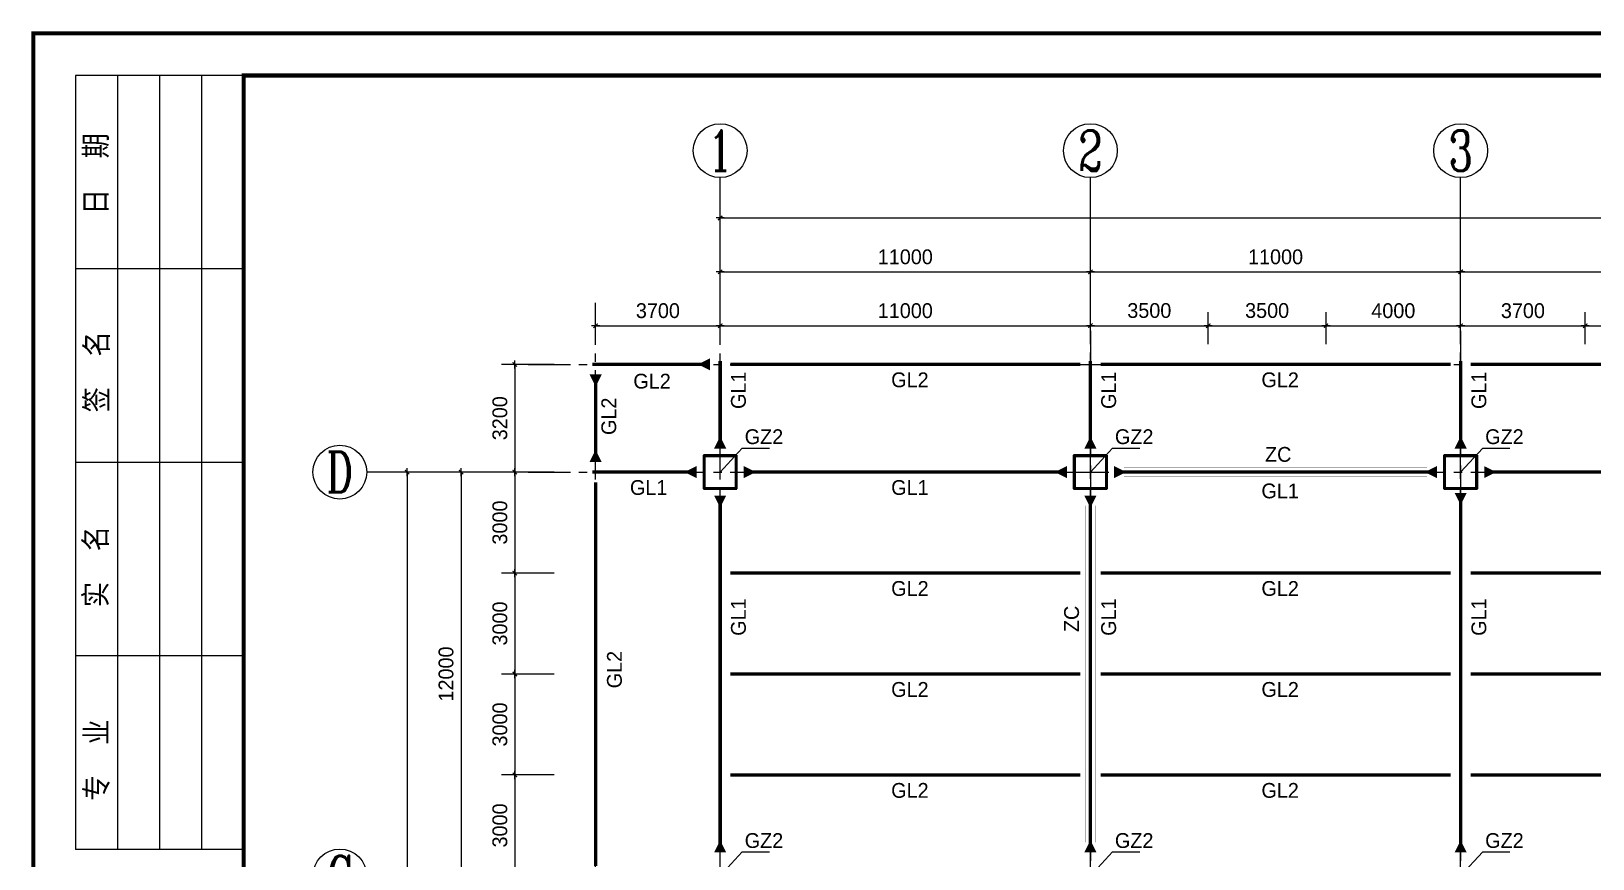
# Model space of a CAD drawing. Extents: x 31132 to 885236, y 345273 to 1212165.
# Drawn here: x 166132 to 189329, y 556248 to 568543 of the extents above; entities that cross this region are included whole.
import ezdxf
from ezdxf.enums import TextEntityAlignment as Align

# ---------------------------------------------------------------- set-up
doc = ezdxf.new("R2010")
doc.units = 0
doc.header["$LTSCALE"] = 1000
doc.linetypes.add('2', pattern=[30, 9, -6, 9, -6])
doc.linetypes.add('CENTER', pattern=[2, 1.25, -0.25, 0.25, -0.25])
doc.layers.get('0').update_dxf_attribs({"linetype": 'CONTINUOUS'})
doc.layers.get('Defpoints').update_dxf_attribs({"linetype": 'CONTINUOUS'})
for name, color, linetype in [('AXIS', 253, 'CENTER'), ('AXIS_NUM', 7, 'CONTINUOUS'), ('TEXT', 7, 'CONTINUOUS'), ('TK', 4, 'CONTINUOUS'), ('TQ', 7, 'CONTINUOUS'), ('实线', 7, 'CONTINUOUS'), ('支撑构件', 6, '2'), ('文字说明', 7, 'CONTINUOUS'), ('详图', 9, 'CONTINUOUS'), ('轴线标注', 7, 'CONTINUOUS'), ('钢柱', 2, 'CONTINUOUS')]:
    doc.layers.add(name, color=color, linetype=linetype)
doc.styles.add('STYLE1', font='')
doc.styles.add('TSSD_Axis', font='complex.shx', dxfattribs={"width": 0.7, "bigfont": 'hztxt.shx'})
doc.styles.add('TSSD_Norm', font='tssdeng.shx', dxfattribs={"bigfont": 'hztxt.shx'})
doc.styles.get('STYLE1').set_extended_font_data('Structure Fonts')
doc.dimstyles.new('副本 DIM200', dxfattribs={"dimtxt": 220, "dimasz": 0.3, "dimexe": 200, "dimexo": 200, "dimgap": 100, "dimtad": 1, "dimdec": 0, "dimlfac": 2, "dimzin": 0, "dimdsep": 46, "dimtxsty": 'STYLE1', "dimblk": 'Studio2', "dimcen": 0, "dimdle": 200, "dimclrd": 6, "dimclre": 6, "dimclrt": 7, "dimazin": 0, "dimtfac": 1, "dimtdec": 0, "dimtix": 1, "dimtmove": 2, "dimatfit": 3, "dimldrblk": 'Studio2', "dimfxl": 200, "dimtolj": 1, "dimtzin": 0, "dimarcsym": 0})

# ---------------------------------------------------------------- blocks, each defined once
blk = doc.blocks.new('Studio2')
blk.add_line((-200, 0), (200, 0))
blk.add_lwpolyline([(-106, -106, 60, 60, 0), (106, 106, 100, 100, 0)], format="xyseb")
blk = doc.blocks.new('*D1993')
at = {"layer": 'Defpoints', "color": 0, "transparency": 16777216}
for p in [(174100, 563593), (173316, 561993), (174100, 561993)]:
    blk.add_point(p, dxfattribs=at)
at = {"layer": '轴线标注', "color": 6, "lineweight": -2, "transparency": 16777216}
for p, q in [((173900, 563593), (173116, 563593)), ((173316, 563593), (173316, 561993)), ((173900, 561993), (173116, 561993))]:
    blk.add_line(p, q, dxfattribs=at)
at = {"layer": '轴线标注', "color": 6, "lineweight": -2, "transparency": 16777216, "xscale": 0.3, "yscale": 0.3, "zscale": 0.3}
for p, rotation in [((173316, 563593), 90), ((173316, 561993), 270)]:
    blk.add_blockref('Studio2', p, dxfattribs=dict(at, rotation=rotation))
at = {"layer": '轴线标注', "color": 7, "transparency": 16777216, "insert": (173094, 562793), "char_height": 220, "attachment_point": 5, "rotation": 90, "style": 'STYLE1'}
blk.add_mtext('\\A1;3200', dxfattribs=at)
blk = doc.blocks.new('*D1994')
at = {"layer": 'Defpoints', "color": 0, "transparency": 16777216}
for p in [(174100, 561993), (173316, 560493), (174100, 560493)]:
    blk.add_point(p, dxfattribs=at)
at = {"layer": '轴线标注', "color": 6, "lineweight": -2, "transparency": 16777216}
for p, q in [((173900, 561993), (173116, 561993)), ((173316, 561993), (173316, 560493)), ((173900, 560493), (173116, 560493))]:
    blk.add_line(p, q, dxfattribs=at)
at = {"layer": '轴线标注', "color": 6, "lineweight": -2, "transparency": 16777216, "xscale": 0.3, "yscale": 0.3, "zscale": 0.3}
for p, rotation in [((173316, 561993), 90), ((173316, 560493), 270)]:
    blk.add_blockref('Studio2', p, dxfattribs=dict(at, rotation=rotation))
at = {"layer": '轴线标注', "color": 7, "transparency": 16777216, "insert": (173094, 561243), "char_height": 220, "attachment_point": 5, "rotation": 90, "style": 'STYLE1'}
blk.add_mtext('\\A1;3000', dxfattribs=at)
blk = doc.blocks.new('*D1995')
at = {"layer": 'Defpoints', "color": 0, "transparency": 16777216}
for p in [(173300, 561993), (172516, 555993), (173300, 555993)]:
    blk.add_point(p, dxfattribs=at)
at = {"layer": '轴线标注', "color": 6, "lineweight": -2, "transparency": 16777216}
for p, q in [((173100, 561993), (172316, 561993)), ((172516, 561993), (172516, 555993)), ((173100, 555993), (172316, 555993))]:
    blk.add_line(p, q, dxfattribs=at)
at = {"layer": '轴线标注', "color": 6, "lineweight": -2, "transparency": 16777216, "xscale": 0.3, "yscale": 0.3, "zscale": 0.3}
for p, rotation in [((172516, 561993), 90), ((172516, 555993), 270)]:
    blk.add_blockref('Studio2', p, dxfattribs=dict(at, rotation=rotation))
at = {"layer": '轴线标注', "color": 7, "transparency": 16777216, "insert": (172294, 558993), "char_height": 220, "attachment_point": 5, "rotation": 90, "style": 'STYLE1'}
blk.add_mtext('\\A1;12000', dxfattribs=at)
blk = doc.blocks.new('*D1996')
at = {"layer": 'Defpoints', "color": 0, "transparency": 16777216}
for p in [(174100, 560493), (173316, 558993), (174100, 558993)]:
    blk.add_point(p, dxfattribs=at)
at = {"layer": '轴线标注', "color": 6, "lineweight": -2, "transparency": 16777216}
for p, q in [((173900, 560493), (173116, 560493)), ((173316, 560493), (173316, 558993)), ((173900, 558993), (173116, 558993))]:
    blk.add_line(p, q, dxfattribs=at)
at = {"layer": '轴线标注', "color": 6, "lineweight": -2, "transparency": 16777216, "xscale": 0.3, "yscale": 0.3, "zscale": 0.3}
for p, rotation in [((173316, 560493), 90), ((173316, 558993), 270)]:
    blk.add_blockref('Studio2', p, dxfattribs=dict(at, rotation=rotation))
at = {"layer": '轴线标注', "color": 7, "transparency": 16777216, "insert": (173094, 559743), "char_height": 220, "attachment_point": 5, "rotation": 90, "style": 'STYLE1'}
blk.add_mtext('\\A1;3000', dxfattribs=at)
blk = doc.blocks.new('*D1997')
at = {"layer": 'Defpoints', "color": 0, "transparency": 16777216}
for p in [(174100, 558993), (173316, 557493), (174100, 557493)]:
    blk.add_point(p, dxfattribs=at)
at = {"layer": '轴线标注', "color": 6, "lineweight": -2, "transparency": 16777216}
for p, q in [((173900, 558993), (173116, 558993)), ((173316, 558993), (173316, 557493)), ((173900, 557493), (173116, 557493))]:
    blk.add_line(p, q, dxfattribs=at)
at = {"layer": '轴线标注', "color": 6, "lineweight": -2, "transparency": 16777216, "xscale": 0.3, "yscale": 0.3, "zscale": 0.3}
for p, rotation in [((173316, 558993), 90), ((173316, 557493), 270)]:
    blk.add_blockref('Studio2', p, dxfattribs=dict(at, rotation=rotation))
at = {"layer": '轴线标注', "color": 7, "transparency": 16777216, "insert": (173094, 558243), "char_height": 220, "attachment_point": 5, "rotation": 90, "style": 'STYLE1'}
blk.add_mtext('\\A1;3000', dxfattribs=at)
blk = doc.blocks.new('*D1998')
at = {"layer": 'Defpoints', "color": 0, "transparency": 16777216}
for p in [(174100, 557493), (173316, 555993), (174100, 555993)]:
    blk.add_point(p, dxfattribs=at)
at = {"layer": '轴线标注', "color": 6, "lineweight": -2, "transparency": 16777216}
for p, q in [((173900, 557493), (173116, 557493)), ((173316, 557493), (173316, 555993)), ((173900, 555993), (173116, 555993))]:
    blk.add_line(p, q, dxfattribs=at)
at = {"layer": '轴线标注', "color": 6, "lineweight": -2, "transparency": 16777216, "xscale": 0.3, "yscale": 0.3, "zscale": 0.3}
for p, rotation in [((173316, 557493), 90), ((173316, 555993), 270)]:
    blk.add_blockref('Studio2', p, dxfattribs=dict(at, rotation=rotation))
at = {"layer": '轴线标注', "color": 7, "transparency": 16777216, "insert": (173094, 556743), "char_height": 220, "attachment_point": 5, "rotation": 90, "style": 'STYLE1'}
blk.add_mtext('\\A1;3000', dxfattribs=at)
blk = doc.blocks.new('*D2007')
at = {"layer": 'Defpoints', "color": 0, "transparency": 16777216}
for p in [(172500, 561993), (171716, 544493), (172500, 544493)]:
    blk.add_point(p, dxfattribs=at)
at = {"layer": '轴线标注', "color": 6, "lineweight": -2, "transparency": 16777216}
for p, q in [((172300, 561993), (171516, 561993)), ((171716, 561993), (171716, 544493)), ((172300, 544493), (171516, 544493))]:
    blk.add_line(p, q, dxfattribs=at)
at = {"layer": '轴线标注', "color": 6, "lineweight": -2, "transparency": 16777216, "xscale": 0.3, "yscale": 0.3, "zscale": 0.3}
for p, rotation in [((171716, 561993), 90), ((171716, 544493), 270)]:
    blk.add_blockref('Studio2', p, dxfattribs=dict(at, rotation=rotation))
at = {"layer": '轴线标注', "color": 7, "transparency": 16777216, "insert": (171492, 553243), "char_height": 220, "attachment_point": 5, "rotation": 90, "style": 'STYLE1'}
blk.add_mtext('\\A1;35000', dxfattribs=at)
blk = doc.blocks.new('*D2030')
at = {"layer": 'Defpoints', "color": 0, "transparency": 16777216}
for p in [(181866, 564168), (176366, 563693), (181866, 563693)]:
    blk.add_point(p, dxfattribs=at)
at = {"layer": '轴线标注', "color": 6, "lineweight": -2, "transparency": 16777216}
for p, q in [((176366, 563893), (176366, 564368)), ((176366, 564168), (181866, 564168)), ((181866, 563893), (181866, 564368))]:
    blk.add_line(p, q, dxfattribs=at)
at = {"layer": '轴线标注', "color": 6, "lineweight": -2, "transparency": 16777216, "xscale": 0.3, "yscale": 0.3, "zscale": 0.3, "rotation": 180}
blk.add_blockref('Studio2', (176366, 564168), dxfattribs=at)
at = {"layer": '轴线标注', "color": 6, "lineweight": -2, "transparency": 16777216, "xscale": 0.3, "yscale": 0.3, "zscale": 0.3}
blk.add_blockref('Studio2', (181866, 564168), dxfattribs=at)
at = {"layer": '轴线标注', "color": 7, "transparency": 16777216, "insert": (179116, 564390), "char_height": 220, "attachment_point": 5, "style": 'STYLE1'}
blk.add_mtext('\\A1;11000', dxfattribs=at)
blk = doc.blocks.new('*D2031')
at = {"layer": 'Defpoints', "color": 0, "transparency": 16777216}
for p in [(176366, 564168), (174516, 563693), (176366, 563693)]:
    blk.add_point(p, dxfattribs=at)
at = {"layer": '轴线标注', "color": 6, "lineweight": -2, "transparency": 16777216}
for p, q in [((174516, 563893), (174516, 564368)), ((174516, 564168), (176366, 564168)), ((176366, 563893), (176366, 564368))]:
    blk.add_line(p, q, dxfattribs=at)
at = {"layer": '轴线标注', "color": 6, "lineweight": -2, "transparency": 16777216, "xscale": 0.3, "yscale": 0.3, "zscale": 0.3, "rotation": 180}
blk.add_blockref('Studio2', (174516, 564168), dxfattribs=at)
at = {"layer": '轴线标注', "color": 6, "lineweight": -2, "transparency": 16777216, "xscale": 0.3, "yscale": 0.3, "zscale": 0.3}
blk.add_blockref('Studio2', (176366, 564168), dxfattribs=at)
at = {"layer": '轴线标注', "color": 7, "transparency": 16777216, "insert": (175441, 564390), "char_height": 220, "attachment_point": 5, "style": 'STYLE1'}
blk.add_mtext('\\A1;3700', dxfattribs=at)
blk = doc.blocks.new('*D2032')
at = {"layer": 'Defpoints', "color": 0, "transparency": 16777216}
for p in [(181866, 564968), (176366, 563693), (181866, 563693)]:
    blk.add_point(p, dxfattribs=at)
at = {"layer": '轴线标注', "color": 6, "lineweight": -2, "transparency": 16777216}
for p, q in [((176366, 563893), (176366, 565168)), ((181866, 563893), (181866, 565168)), ((176366, 564968), (181866, 564968))]:
    blk.add_line(p, q, dxfattribs=at)
at = {"layer": '轴线标注', "color": 6, "lineweight": -2, "transparency": 16777216, "xscale": 0.3, "yscale": 0.3, "zscale": 0.3, "rotation": 180}
blk.add_blockref('Studio2', (176366, 564968), dxfattribs=at)
at = {"layer": '轴线标注', "color": 6, "lineweight": -2, "transparency": 16777216, "xscale": 0.3, "yscale": 0.3, "zscale": 0.3}
blk.add_blockref('Studio2', (181866, 564968), dxfattribs=at)
at = {"layer": '轴线标注', "color": 7, "transparency": 16777216, "insert": (179116, 565190), "char_height": 220, "attachment_point": 5, "style": 'STYLE1'}
blk.add_mtext('\\A1;11000', dxfattribs=at)
blk = doc.blocks.new('*D2033')
at = {"layer": 'Defpoints', "color": 0, "transparency": 16777216}
for p in [(203866, 565768), (176366, 564493), (203866, 564493)]:
    blk.add_point(p, dxfattribs=at)
at = {"layer": '轴线标注', "color": 6, "lineweight": -2, "transparency": 16777216}
for p, q in [((176366, 564693), (176366, 565968)), ((203866, 564693), (203866, 565968)), ((176366, 565768), (203866, 565768))]:
    blk.add_line(p, q, dxfattribs=at)
at = {"layer": '轴线标注', "color": 6, "lineweight": -2, "transparency": 16777216, "xscale": 0.3, "yscale": 0.3, "zscale": 0.3, "rotation": 180}
blk.add_blockref('Studio2', (176366, 565768), dxfattribs=at)
at = {"layer": '轴线标注', "color": 6, "lineweight": -2, "transparency": 16777216, "xscale": 0.3, "yscale": 0.3, "zscale": 0.3}
blk.add_blockref('Studio2', (203866, 565768), dxfattribs=at)
at = {"layer": '轴线标注', "color": 7, "transparency": 16777216, "insert": (190116, 565992), "char_height": 220, "attachment_point": 5, "style": 'STYLE1'}
blk.add_mtext('\\A1;55000', dxfattribs=at)
blk = doc.blocks.new('*D2034')
at = {"layer": 'Defpoints', "color": 0, "transparency": 16777216}
for p in [(183616, 564168), (181866, 563693), (183616, 563693)]:
    blk.add_point(p, dxfattribs=at)
at = {"layer": '轴线标注', "color": 6, "lineweight": -2, "transparency": 16777216}
for p, q in [((181866, 563893), (181866, 564368)), ((181866, 564168), (183616, 564168)), ((183616, 563893), (183616, 564368))]:
    blk.add_line(p, q, dxfattribs=at)
at = {"layer": '轴线标注', "color": 6, "lineweight": -2, "transparency": 16777216, "xscale": 0.3, "yscale": 0.3, "zscale": 0.3, "rotation": 180}
blk.add_blockref('Studio2', (181866, 564168), dxfattribs=at)
at = {"layer": '轴线标注', "color": 6, "lineweight": -2, "transparency": 16777216, "xscale": 0.3, "yscale": 0.3, "zscale": 0.3}
blk.add_blockref('Studio2', (183616, 564168), dxfattribs=at)
at = {"layer": '轴线标注', "color": 7, "transparency": 16777216, "insert": (182741, 564392), "char_height": 220, "attachment_point": 5, "style": 'STYLE1'}
blk.add_mtext('\\A1;3500', dxfattribs=at)
blk = doc.blocks.new('*D2035')
at = {"layer": 'Defpoints', "color": 0, "transparency": 16777216}
for p in [(185366, 564168), (183616, 563693), (185366, 563693)]:
    blk.add_point(p, dxfattribs=at)
at = {"layer": '轴线标注', "color": 6, "lineweight": -2, "transparency": 16777216}
for p, q in [((183616, 563893), (183616, 564368)), ((183616, 564168), (185366, 564168)), ((185366, 563893), (185366, 564368))]:
    blk.add_line(p, q, dxfattribs=at)
at = {"layer": '轴线标注', "color": 6, "lineweight": -2, "transparency": 16777216, "xscale": 0.3, "yscale": 0.3, "zscale": 0.3, "rotation": 180}
blk.add_blockref('Studio2', (183616, 564168), dxfattribs=at)
at = {"layer": '轴线标注', "color": 6, "lineweight": -2, "transparency": 16777216, "xscale": 0.3, "yscale": 0.3, "zscale": 0.3}
blk.add_blockref('Studio2', (185366, 564168), dxfattribs=at)
at = {"layer": '轴线标注', "color": 7, "transparency": 16777216, "insert": (184491, 564392), "char_height": 220, "attachment_point": 5, "style": 'STYLE1'}
blk.add_mtext('\\A1;3500', dxfattribs=at)
blk = doc.blocks.new('*D2036')
at = {"layer": 'Defpoints', "color": 0, "transparency": 16777216}
for p in [(187366, 564168), (185366, 563693), (187366, 563693)]:
    blk.add_point(p, dxfattribs=at)
at = {"layer": '轴线标注', "color": 6, "lineweight": -2, "transparency": 16777216}
for p, q in [((185366, 563893), (185366, 564368)), ((185366, 564168), (187366, 564168)), ((187366, 563893), (187366, 564368))]:
    blk.add_line(p, q, dxfattribs=at)
at = {"layer": '轴线标注', "color": 6, "lineweight": -2, "transparency": 16777216, "xscale": 0.3, "yscale": 0.3, "zscale": 0.3, "rotation": 180}
blk.add_blockref('Studio2', (185366, 564168), dxfattribs=at)
at = {"layer": '轴线标注', "color": 6, "lineweight": -2, "transparency": 16777216, "xscale": 0.3, "yscale": 0.3, "zscale": 0.3}
blk.add_blockref('Studio2', (187366, 564168), dxfattribs=at)
at = {"layer": '轴线标注', "color": 7, "transparency": 16777216, "insert": (186366, 564390), "char_height": 220, "attachment_point": 5, "style": 'STYLE1'}
blk.add_mtext('\\A1;4000', dxfattribs=at)
blk = doc.blocks.new('*D2037')
at = {"layer": 'Defpoints', "color": 0, "transparency": 16777216}
for p in [(189216, 564168), (187366, 563693), (189216, 563693)]:
    blk.add_point(p, dxfattribs=at)
at = {"layer": '轴线标注', "color": 6, "lineweight": -2, "transparency": 16777216}
for p, q in [((187366, 563893), (187366, 564368)), ((187366, 564168), (189216, 564168)), ((189216, 563893), (189216, 564368))]:
    blk.add_line(p, q, dxfattribs=at)
at = {"layer": '轴线标注', "color": 6, "lineweight": -2, "transparency": 16777216, "xscale": 0.3, "yscale": 0.3, "zscale": 0.3, "rotation": 180}
blk.add_blockref('Studio2', (187366, 564168), dxfattribs=at)
at = {"layer": '轴线标注', "color": 6, "lineweight": -2, "transparency": 16777216, "xscale": 0.3, "yscale": 0.3, "zscale": 0.3}
blk.add_blockref('Studio2', (189216, 564168), dxfattribs=at)
at = {"layer": '轴线标注', "color": 7, "transparency": 16777216, "insert": (188291, 564390), "char_height": 220, "attachment_point": 5, "style": 'STYLE1'}
blk.add_mtext('\\A1;3700', dxfattribs=at)
blk = doc.blocks.new('*D2038')
at = {"layer": 'Defpoints', "color": 0, "transparency": 16777216}
for p in [(191016, 564168), (189216, 563693), (191016, 563693)]:
    blk.add_point(p, dxfattribs=at)
at = {"layer": '轴线标注', "color": 6, "lineweight": -2, "transparency": 16777216}
for p, q in [((189216, 563893), (189216, 564368)), ((189216, 564168), (191016, 564168)), ((191016, 563893), (191016, 564368))]:
    blk.add_line(p, q, dxfattribs=at)
at = {"layer": '轴线标注', "color": 6, "lineweight": -2, "transparency": 16777216, "xscale": 0.3, "yscale": 0.3, "zscale": 0.3, "rotation": 180}
blk.add_blockref('Studio2', (189216, 564168), dxfattribs=at)
at = {"layer": '轴线标注', "color": 6, "lineweight": -2, "transparency": 16777216, "xscale": 0.3, "yscale": 0.3, "zscale": 0.3}
blk.add_blockref('Studio2', (191016, 564168), dxfattribs=at)
at = {"layer": '轴线标注', "color": 7, "transparency": 16777216, "insert": (190116, 564392), "char_height": 220, "attachment_point": 5, "style": 'STYLE1'}
blk.add_mtext('\\A1;3600', dxfattribs=at)
blk = doc.blocks.new('*D2045')
at = {"layer": 'Defpoints', "color": 0, "transparency": 16777216}
for p in [(187366, 564968), (181866, 563693), (187366, 563693)]:
    blk.add_point(p, dxfattribs=at)
at = {"layer": '轴线标注', "color": 6, "lineweight": -2, "transparency": 16777216}
for p, q in [((181866, 563893), (181866, 565168)), ((187366, 563893), (187366, 565168)), ((181866, 564968), (187366, 564968))]:
    blk.add_line(p, q, dxfattribs=at)
at = {"layer": '轴线标注', "color": 6, "lineweight": -2, "transparency": 16777216, "xscale": 0.3, "yscale": 0.3, "zscale": 0.3, "rotation": 180}
blk.add_blockref('Studio2', (181866, 564968), dxfattribs=at)
at = {"layer": '轴线标注', "color": 6, "lineweight": -2, "transparency": 16777216, "xscale": 0.3, "yscale": 0.3, "zscale": 0.3}
blk.add_blockref('Studio2', (187366, 564968), dxfattribs=at)
at = {"layer": '轴线标注', "color": 7, "transparency": 16777216, "insert": (184616, 565190), "char_height": 220, "attachment_point": 5, "style": 'STYLE1'}
blk.add_mtext('\\A1;11000', dxfattribs=at)
blk = doc.blocks.new('*D2046')
at = {"layer": 'Defpoints', "color": 0, "transparency": 16777216}
for p in [(192866, 564968), (187366, 563693), (192866, 563693)]:
    blk.add_point(p, dxfattribs=at)
at = {"layer": '轴线标注', "color": 6, "lineweight": -2, "transparency": 16777216}
for p, q in [((187366, 563893), (187366, 565168)), ((192866, 563893), (192866, 565168)), ((187366, 564968), (192866, 564968))]:
    blk.add_line(p, q, dxfattribs=at)
at = {"layer": '轴线标注', "color": 6, "lineweight": -2, "transparency": 16777216, "xscale": 0.3, "yscale": 0.3, "zscale": 0.3, "rotation": 180}
blk.add_blockref('Studio2', (187366, 564968), dxfattribs=at)
at = {"layer": '轴线标注', "color": 6, "lineweight": -2, "transparency": 16777216, "xscale": 0.3, "yscale": 0.3, "zscale": 0.3}
blk.add_blockref('Studio2', (192866, 564968), dxfattribs=at)
at = {"layer": '轴线标注', "color": 7, "transparency": 16777216, "insert": (190116, 565190), "char_height": 220, "attachment_point": 5, "style": 'STYLE1'}
blk.add_mtext('\\A1;11000', dxfattribs=at)
blk = doc.blocks.new('ts_axno')
at = {"color": 0, "linetype": 'ByBlock', "lineweight": -2}
blk.add_circle((0, 0), 0.5, dxfattribs=at)
at = {"color": 0, "linetype": 'ByBlock', "lineweight": -2, "style": 'TSSD_Axis', "width": 0.7}
blk.add_attdef('A', text='', height=0.6, dxfattribs=at).set_placement((0, 0), align=Align.MIDDLE_CENTER)
blk = doc.blocks.new('_TSHQ_H')
at = {"layer": 'TQ'}
for p, q in [((-92, 0), (-92, 20)), ((0, 20), (-92, 20)), ((-69, 0), (-69, 20)), ((-46, 0), (-46, 20)), ((-23, 0), (-23, 20)), ((0, 0), (0, 20)), ((0, 15), (-92, 15)), ((0, 10), (-92, 10)), ((0, 5), (-92, 5))]:
    blk.add_line(p, q, dxfattribs=at)
at = {"layer": 'TEXT', "style": 'TSSD_Norm'}
for s, p in [('专  业', (-81.37, 15.89)), ('实  名', (-58.38, 16)), ('签  名', (-35.23, 15.89)), ('日  期', (-11.69, 16))]:
    blk.add_text(s, height=3, dxfattribs=at).set_placement(p, align=Align.CENTER)

msp = doc.modelspace()

# ---------------------------------------------------------------- linework, layer by layer
at = {"layer": 'AXIS', "ltscale": 0.5}
for p, q in [((174515.94, 541881.44), (174515.94, 564581.44)), ((176365.94, 541881.44), (176365.94, 564581.44)), ((181865.94, 541893.16), (181865.94, 564593.16)), ((187365.94, 541893.16), (187365.94, 564593.16)), ((181865.94, 564093.16), (181865.94, 541393.16)), ((187365.94, 564093.16), (187365.94, 541393.16)), ((173515.94, 563593.16), (205715.94, 563593.16)), ((173515.94, 561993.16), (205715.94, 561993.16))]:
    msp.add_line(p, q, dxfattribs=at)
at = {"layer": 'AXIS_NUM'}
for p, q in [((176365.94, 564581.44), (176365.94, 566368.16)), ((181865.94, 564581.44), (181865.94, 566368.16)), ((187365.94, 564581.44), (187365.94, 566368.16)), ((173515.94, 561993.16), (171115.94, 561993.16))]:
    msp.add_line(p, q, dxfattribs=at)
at = {"layer": 'TK', "const_width": 62.5}
for points in [[(166162.8, 531386.49), (166162.8, 568511.49), (218662.8, 568511.49), (218662.8, 531386.49)], [(169287.8, 532011.49), (169287.8, 567886.49), (218037.8, 567886.49), (218037.8, 532011.49)]]:
    msp.add_lwpolyline(points, close=True, dxfattribs=at)
at = {"layer": '实线', "color": 4, "linetype": 'Continuous', "lineweight": -3}
for points in [[(174515.94, 563443.16, 180, 0, 0), (174515.94, 563263.16, 180, 0, 0)], [(176215.94, 563593.16, 180, 0, 0), (176035.94, 563593.16, 180, 0, 0)], [(176365.94, 562343.16, 180, 0, 0), (176365.94, 562523.16, 180, 0, 0)], [(181865.94, 562343.16, 180, 0, 0), (181865.94, 562523.16, 180, 0, 0)], [(187365.94, 562343.16, 180, 0, 0), (187365.94, 562523.16, 180, 0, 0)], [(174515.94, 562143.16, 180, 0, 0), (174515.94, 562323.16, 180, 0, 0)], [(176015.94, 561993.16, 180, 0, 0), (175835.94, 561993.16, 180, 0, 0)], [(176715.94, 561993.16, 180, 0, 0), (176895.94, 561993.16, 180, 0, 0)], [(181515.94, 561993.16, 180, 0, 0), (181335.94, 561993.16, 180, 0, 0)], [(182215.94, 561993.16, 180, 0, 0), (182395.94, 561993.16, 180, 0, 0)], [(187015.94, 561993.16, 180, 0, 0), (186835.94, 561993.16, 180, 0, 0)], [(187715.94, 561993.16, 180, 0, 0), (187895.94, 561993.16, 180, 0, 0)], [(176365.94, 561643.16, 180, 0, 0), (176365.94, 561463.16, 180, 0, 0)], [(181865.94, 561643.16, 180, 0, 0), (181865.94, 561463.16, 180, 0, 0)], [(187365.94, 561682.8, 180, 0, 0), (187365.94, 561502.8, 180, 0, 0)], [(176365.94, 556343.16, 180, 0, 0), (176365.94, 556523.16, 180, 0, 0)], [(181865.94, 556343.16, 180, 0, 0), (181865.94, 556523.16, 180, 0, 0)], [(187365.94, 556343.16, 180, 0, 0), (187365.94, 556523.16, 180, 0, 0)]]:
    msp.add_lwpolyline(points, format="xyseb", dxfattribs=at)
at = {"layer": '实线', "color": 4, "linetype": 'Continuous', "lineweight": -3, "const_width": 50}
for points in [[(174465.94, 563593.16), (176215.94, 563593.16)], [(174515.94, 562143.16), (174515.94, 563443.16)], [(176365.94, 562343.16), (176365.94, 563643.16)], [(181865.94, 562343.16), (181865.94, 563643.16)], [(187365.94, 562343.16), (187365.94, 563643.16)], [(176015.94, 561993.16), (174465.94, 561993.16)], [(181515.94, 561993.16), (176715.94, 561993.16)], [(187015.94, 561993.16), (182215.94, 561993.16)], [(192515.94, 561993.16), (187715.94, 561993.16)], [(176365.94, 561643.16), (176365.94, 556343.16)], [(181865.94, 561593.16), (181865.94, 556393.16)], [(187365.94, 561593.16), (187365.94, 556343.16)]]:
    msp.add_lwpolyline(points, dxfattribs=at)
at = {"layer": '实线', "color": 3, "linetype": 'Continuous', "lineweight": -3, "const_width": 50}
for points in [[(176515.94, 563593.16), (181715.94, 563593.16)], [(182015.94, 563593.16), (187215.94, 563593.16)], [(187515.94, 563593.16), (192715.94, 563593.16)], [(174515.94, 561843.16), (174515.94, 556143.16)], [(176515.94, 560493.16), (181715.94, 560493.16)], [(182015.94, 560493.16), (187215.94, 560493.16)], [(187515.94, 560493.16), (192715.94, 560493.16)], [(176515.94, 558993.16), (181715.94, 558993.16)], [(182015.94, 558993.16), (187215.94, 558993.16)], [(187515.94, 558993.16), (192715.94, 558993.16)], [(176515.94, 557493.16), (181715.94, 557493.16)], [(182015.94, 557493.16), (187215.94, 557493.16)], [(187515.94, 557493.16), (192715.94, 557493.16)]]:
    msp.add_lwpolyline(points, dxfattribs=at)
at = {"layer": '支撑构件', "ltscale": 0.01, "const_width": 4.5}
for points in [[(186865.94, 562063.16), (182365.94, 562063.16)], [(182365.94, 561923.16), (186865.94, 561923.16)], [(181795.94, 561493.16), (181795.94, 556493.16)], [(181935.94, 561493.16), (181935.94, 556493.16)]]:
    msp.add_lwpolyline(points, dxfattribs=at)
at = {"layer": '详图'}
for points in [[(176365.94, 561993.16), (176694.43, 562349.73), (177098.42, 562349.73)], [(181865.94, 561993.16), (182194.43, 562349.73), (182598.42, 562349.73)], [(187365.94, 561993.16), (187694.43, 562349.73), (188098.42, 562349.73)], [(176365.94, 555993.16), (176694.43, 556349.73), (177098.42, 556349.73)], [(181865.94, 555993.16), (182194.43, 556349.73), (182598.42, 556349.73)], [(187365.94, 555993.16), (187694.43, 556349.73), (188098.42, 556349.73)]]:
    msp.add_lwpolyline(points, dxfattribs=at)
at = {"layer": '钢柱', "lineweight": 35}
for p, q in [((176615.94, 562243.16), (176115.94, 562243.16)), ((176115.94, 562243.16), (176115.94, 561743.16)), ((176598.94, 562226.16), (176132.94, 562226.16)), ((176132.94, 562226.16), (176132.94, 561760.16)), ((176598.94, 561760.16), (176598.94, 562226.16)), ((176615.94, 561743.16), (176615.94, 562243.16)), ((182115.94, 562243.16), (181615.94, 562243.16)), ((181615.94, 562243.16), (181615.94, 561743.16)), ((182098.94, 562226.16), (181632.94, 562226.16)), ((181632.94, 562226.16), (181632.94, 561760.16)), ((182098.94, 561760.16), (182098.94, 562226.16)), ((182115.94, 561743.16), (182115.94, 562243.16)), ((187615.94, 562243.16), (187115.94, 562243.16)), ((187115.94, 562243.16), (187115.94, 561743.16)), ((187598.94, 562226.16), (187132.94, 562226.16)), ((187132.94, 562226.16), (187132.94, 561760.16)), ((187598.94, 561760.16), (187598.94, 562226.16)), ((187615.94, 561743.16), (187615.94, 562243.16)), ((176115.94, 561743.16), (176615.94, 561743.16)), ((176132.94, 561760.16), (176598.94, 561760.16)), ((181615.94, 561743.16), (182115.94, 561743.16)), ((181632.94, 561760.16), (182098.94, 561760.16)), ((187115.94, 561743.16), (187615.94, 561743.16)), ((187132.94, 561760.16), (187598.94, 561760.16))]:
    msp.add_line(p, q, dxfattribs=at)

# ---------------------------------------------------------------- block references
at = {"layer": 'AXIS_NUM'}
ref = msp.add_blockref('ts_axno', (176365.94, 566768.44), dxfattribs=dict(at, xscale=800, yscale=800, zscale=800))
ref.add_attrib('1', '1', dxfattribs={"height": 600, "style": 'TSSD_Axis', "width": 0.7}).set_placement((176365.94, 566768.44), align=Align.MIDDLE_CENTER)
ref = msp.add_blockref('ts_axno', (181865.94, 566768.44), dxfattribs=dict(at, xscale=800, yscale=800, zscale=800))
ref.add_attrib('1', '2', dxfattribs={"height": 600, "style": 'TSSD_Axis', "width": 0.7}).set_placement((181865.94, 566768.44), align=Align.MIDDLE_CENTER)
ref = msp.add_blockref('ts_axno', (187365.94, 566768.44), dxfattribs=dict(at, xscale=800, yscale=800, zscale=800))
ref.add_attrib('1', '3', dxfattribs={"height": 600, "style": 'TSSD_Axis', "width": 0.7}).set_placement((187365.94, 566768.44), align=Align.MIDDLE_CENTER)
ref = msp.add_blockref('ts_axno', (170715.94, 561993.16), dxfattribs=dict(at, xscale=800, yscale=800, zscale=800))
ref.add_attrib('A', 'D', dxfattribs={"height": 600, "style": 'TSSD_Axis', "width": 0.7}).set_placement((170715.94, 561993.16), align=Align.MIDDLE_CENTER)
ref = msp.add_blockref('ts_axno', (170715.94, 555993.16), dxfattribs=dict(at, xscale=800, yscale=800, zscale=800))
ref.add_attrib('A', 'C', dxfattribs={"height": 600, "style": 'TSSD_Axis', "width": 0.7}).set_placement((170715.94, 555993.16), align=Align.MIDDLE_CENTER)
at = {"layer": 'TK', "xscale": 125, "yscale": 125, "zscale": 125, "rotation": 90}
msp.add_blockref('_TSHQ_H', (169287.8, 567886.49), dxfattribs=at)

# ---------------------------------------------------------------- texts
at = {"layer": '文字说明', "style": 'STYLE1'}
for s, p in [('GL1', (176746.83, 562930.14)), ('GL1', (182246.83, 562930.14)), ('GL1', (187746.83, 562930.14)), ('GL2', (174821.24, 562543.86)), ('GL1', (176746.83, 559560.14)), ('ZC', (181696.11, 559615.41)), ('GL1', (182246.83, 559560.14)), ('GL1', (187746.83, 559560.14)), ('GL2', (174904.76, 558780.14))]:
    msp.add_text(s, height=220, rotation=90, dxfattribs=at).set_placement(p)
for s, p in [('GL2', (178906.23, 563253.93)), ('GL2', (184406.23, 563253.93)), ('GL2', (175076.23, 563233.93)), ('GZ2', (176730.14, 562408.87)), ('GZ2', (182230.14, 562408.87)), ('GZ2', (187730.14, 562408.87)), ('ZC', (184459.63, 562146.08)), ('GL1', (175025.77, 561653.93)), ('GL1', (178906.23, 561653.93)), ('GL1', (184406.23, 561603.27)), ('GL2', (178906.23, 560153.93)), ('GL2', (184406.23, 560153.93)), ('GL2', (178906.23, 558653.93)), ('GL2', (184406.23, 558653.93)), ('GL2', (178906.23, 557153.93)), ('GL2', (184406.23, 557153.93)), ('GZ2', (176730.14, 556408.87)), ('GZ2', (182230.14, 556408.87)), ('GZ2', (187730.14, 556408.87))]:
    msp.add_text(s, height=220, dxfattribs=at).set_placement(p)

# ---------------------------------------------------------------- dimensions: what is measured, and where the dimension line sits
at = {"layer": '轴线标注'}
for base, p1, p2, picture, middle in [((203865.94, 565768.16), (176365.94, 564493.16), (203865.94, 564493.16), '*D2033', (190115.94, 565992.23)), ((181865.94, 564968.16), (176365.94, 563693.16), (181865.94, 563693.16), '*D2032', (179115.94, 565190.31)), ((187365.94, 564968.16), (181865.94, 563693.16), (187365.94, 563693.16), '*D2045', (184615.94, 565190.31)), ((192865.94, 564968.16), (187365.94, 563693.16), (192865.94, 563693.16), '*D2046', (190115.94, 565190.31)), ((176365.94, 564168.16), (174515.94, 563693.16), (176365.94, 563693.16), '*D2031', (175440.94, 564390.31)), ((181865.94, 564168.16), (176365.94, 563693.16), (181865.94, 563693.16), '*D2030', (179115.94, 564390.31)), ((183615.94, 564168.16), (181865.94, 563693.16), (183615.94, 563693.16), '*D2034', (182740.94, 564392.23)), ((185365.94, 564168.16), (183615.94, 563693.16), (185365.94, 563693.16), '*D2035', (184490.94, 564392.23)), ((187365.94, 564168.16), (185365.94, 563693.16), (187365.94, 563693.16), '*D2036', (186365.94, 564390.31)), ((189215.94, 564168.16), (187365.94, 563693.16), (189215.94, 563693.16), '*D2037', (188290.94, 564390.31)), ((191015.94, 564168.16), (189215.94, 563693.16), (191015.94, 563693.16), '*D2038', (190115.94, 564391.59))]:
    dim = msp.add_linear_dim(base=base, p1=p1, p2=p2, dimstyle='副本 DIM200', dxfattribs=at)
    dim.commit()
    dim.dimension.update_dxf_attribs({"geometry": picture, "text_midpoint": middle})
for base, p1, p2, picture, middle in [((173315.94, 561993.16), (174099.87, 563593.16), (174099.87, 561993.16), '*D1993', (173093.79, 562793.16)), ((171715.94, 544493.16), (172499.87, 561993.16), (172499.87, 544493.16), '*D2007', (171491.87, 553243.16)), ((172515.94, 555993.16), (173299.87, 561993.16), (173299.87, 555993.16), '*D1995', (172293.79, 558993.16)), ((173315.94, 560493.16), (174099.87, 561993.16), (174099.87, 560493.16), '*D1994', (173093.79, 561243.16)), ((173315.94, 558993.16), (174099.87, 560493.16), (174099.87, 558993.16), '*D1996', (173093.79, 559743.16)), ((173315.94, 557493.16), (174099.87, 558993.16), (174099.87, 557493.16), '*D1997', (173093.79, 558243.16)), ((173315.94, 555993.16), (174099.87, 557493.16), (174099.87, 555993.16), '*D1998', (173093.79, 556743.16))]:
    dim = msp.add_linear_dim(base=base, p1=p1, p2=p2, angle=90, dimstyle='副本 DIM200', dxfattribs=at)
    dim.commit()
    dim.dimension.update_dxf_attribs({"geometry": picture, "text_midpoint": middle})

doc.saveas('drawing.dxf')
